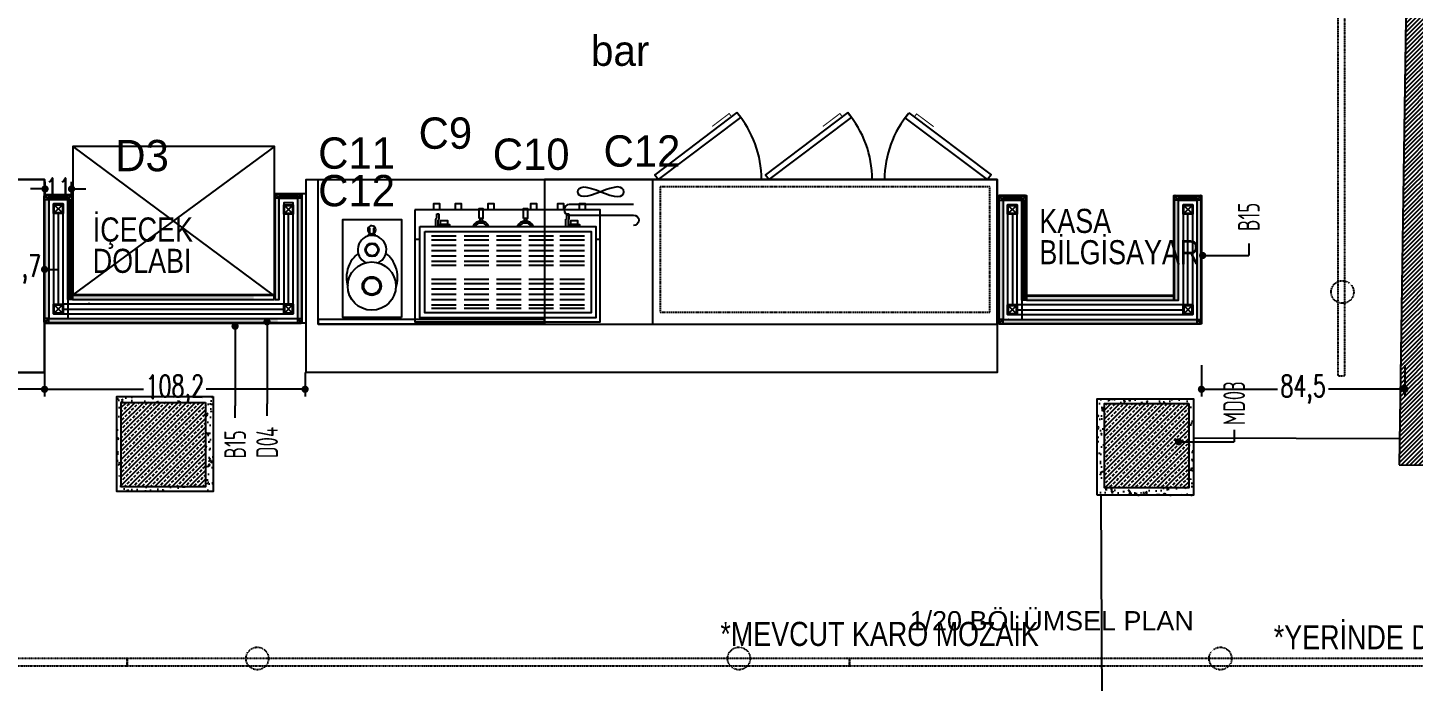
# Model space of a CAD drawing. Header units: millimetres. Extents: x 1322 to 4174, y 1889 to 3847.
# Drawn here: x 2129 to 2705, y 2788 to 3059 of the extents above; entities that cross this region are included whole.
import ezdxf
from ezdxf.enums import TextEntityAlignment as Align

# ---------------------------------------------------------------- set-up
doc = ezdxf.new("R2010")
doc.units = ezdxf.units.MM
doc.linetypes.add('DASHED', pattern=[0.75, 0.5, -0.25])
doc.linetypes.add('DOT2', pattern=[0.125, 0, -0.125])
for name, color, linetype in [('0D', 1, 'Continuous'), ('dim_int', 183, 'Continuous'), ('elev2', 9, 'Continuous'), ('elev3', 8, 'Continuous'), ('elev_floor', 197, 'Continuous'), ('hatch', 137, 'Continuous'), ('hatch_conc', 223, 'Continuous'), ('hatch_floor', 197, 'Continuous'), ('layout', 11, 'Continuous'), ('luminaire', 41, 'Continuous'), ('mat_insul', 8, 'Continuous'), ('mat_metal', 122, 'Continuous'), ('mat_mortar', 145, 'Continuous'), ('mat_timber', 44, 'Continuous'), ('MUTFAKEKİPMAN', 1, 'Continuous'), ('str_conc', 6, 'Continuous'), ('text_material', 12, 'Continuous')]:
    doc.layers.add(name, color=color, linetype=linetype)
doc.styles.add('antet', font='arial.ttf')
doc.styles.add('dim', font='simplex.shx', dxfattribs={"width": 0.7})
doc.styles.add('TAKSİM', font='GOTHIC.TTF', dxfattribs={"height": 20})
doc.styles.add('text2', font='arial.ttf', dxfattribs={"width": 0.8})
doc.styles.add('text3', font='geniso.shx', dxfattribs={"width": 0.7})
doc.linetypes.add('BATTING', pattern='A,0.00254,-2.54,[134,ltypeshp.shx,S=2.54,R=0,X=-2.54,Y=0],-5.08,[134,ltypeshp.shx,S=2.54,R=180,X=2.54,Y=0],-2.54', length=10.16254)
doc.dimstyles.new('1_100', dxfattribs={"dimtxt": 18, "dimasz": 6, "dimexe": 6, "dimexo": 0, "dimgap": 2, "dimtad": 0, "dimdec": 1, "dimrnd": 0.5, "dimzin": 11, "dimtxsty": 'dim', "dimblk": 'DOT', "dimcen": 3, "dimdle": 1.25, "dimclrt": 2, "dimadec": 0, "dimazin": 0, "dimtfac": 1.25, "dimtdec": 1, "dimtix": 1, "dimtofl": 0, "dimtmove": 1, "dimatfit": 3, "dimldrblk": 'DOT', "dimfxl": 20, "dimfxlon": 1, "dimtolj": 1, "dimtzin": 0, "dimarcsym": 0})
doc.dimstyles.new('1_50', dxfattribs={"dimtxt": 9, "dimasz": 3, "dimexe": 3, "dimexo": 0, "dimgap": 1, "dimtad": 0, "dimdec": 1, "dimzin": 11, "dimtxsty": 'dim', "dimblk": 'DOT', "dimcen": 1.5, "dimdle": 1.25, "dimclrt": 2, "dimadec": 0, "dimazin": 0, "dimtfac": 1.25, "dimtdec": 1, "dimtix": 1, "dimtofl": 0, "dimtmove": 1, "dimatfit": 3, "dimldrblk": 'DOT', "dimfxl": 10, "dimfxlon": 1, "dimtolj": 1, "dimtzin": 0, "dimarcsym": 0})
pattern_1 = [(45, (-1000534.459, -169022.946), (-1.796051224, 1.7960512246), []), (45, (-1000532.6628, -169022.946), (-1.796051224, 1.7960512246), [1.27, -0.635])]
pattern_2 = [(50, (-1000534.459, -169022.946), (7.28738676, -0.63756342), [0.762, -8.382]), (355, (-1000534.459, -169022.946), (-1.409736857, 7.64227381), [0.6096, -6.705623367]), (100.4514447, (-1000533.8516, -169022.999), (5.877649884, 7.004710076), [0.64760035, -7.123609784]), (46.1842, (-1000534.459, -169020.914), (10.843161636, -1.68169312), [1.143, -12.573]), (96.6355576, (-1000533.555, -169021.054), (9.49616536, 9.89704498), [0.97140093, -10.68542433]), (351.1841512, (-1000534.459, -169020.914), (9.49616536, 9.89704498), [0.91439868, -10.05838928]), (21, (-1000533.443, -169021.422), (6.06457565, -4.090607927), [0.762, -8.382]), (326, (-1000533.443, -169021.422), (2.472081134, 7.367518645), [0.6096, -6.7056]), (71.451445, (-1000532.9375, -169021.763), (8.53665677, 3.276910755), [0.64760035, -7.123597504]), (37.5, (-1000534.459, -169022.946), (0.12354413, 3.382201555), [0, -6.62432, 0, -6.8072, 0, -6.731]), (7.5, (-1000534.459, -169022.946), (2.6727865, 4.007222993), [0, -3.88112, 0, -6.47192, 0, -2.5654]), (327.5, (-1000536.7246, -169022.946), (5.423623807, -0.22914976), [0, -2.54, 0, -7.9248, 0, -10.5156]), (317.5, (-1000537.7406, -169022.946), (5.925167255, 1.017059641), [0, -3.302, 0, -5.26288, 0, -7.4676])]

# ---------------------------------------------------------------- blocks, each defined once
blk = doc.blocks.new('_Dot')
at = {"color": 0, "linetype": 'ByBlock', "lineweight": -2}
blk.add_line((-0.5, 0), (-1, 0), dxfattribs=at)
at = {"color": 0, "linetype": 'ByBlock', "const_width": 0.5}
blk.add_lwpolyline([(-0.25, 0, 1), (0.25, 0, 1)], format="xyb", close=True, dxfattribs=at)
blk = doc.blocks.new('*D91')
at = {"layer": 'Defpoints', "color": 0, "ltscale": 0.5, "transparency": 16777216}
for p in [(1812.67, 2916.16), (2136.06, 2916.16), (2136.06, 2909.13)]:
    blk.add_point(p, dxfattribs=at)
at = {"layer": 'dim_int', "color": 0, "lineweight": -2, "ltscale": 0.5, "transparency": 16777216}
for p, q in [((1812.67, 2916.16), (1812.67, 2906.13)), ((2136.06, 2916.16), (2136.06, 2906.13)), ((1815.67, 2909.13), (1962.27, 2909.13)), ((2133.06, 2909.13), (1986.47, 2909.13))]:
    blk.add_line(p, q, dxfattribs=at)
at = {"layer": 'dim_int', "color": 0, "lineweight": -2, "ltscale": 0.5, "transparency": 16777216, "xscale": 3, "yscale": 3, "zscale": 3, "rotation": 180}
blk.add_blockref('_Dot', (1812.67, 2909.13), dxfattribs=at)
at = {"layer": 'dim_int', "color": 0, "lineweight": -2, "ltscale": 0.5, "transparency": 16777216, "xscale": 3, "yscale": 3, "zscale": 3}
blk.add_blockref('_Dot', (2136.06, 2909.13), dxfattribs=at)
at = {"layer": 'dim_int', "color": 2, "ltscale": 0.5, "transparency": 16777216, "insert": (1974.37, 2909.13), "char_height": 9, "attachment_point": 5, "style": 'dim'}
blk.add_mtext('\\A1;3322', dxfattribs=at)
blk = doc.blocks.new('*D92')
at = {"layer": 'Defpoints', "color": 0, "ltscale": 0.5, "transparency": 16777216}
for p in [(2136.06, 2916.16), (2244.26, 2916.16), (2244.26, 2909.13)]:
    blk.add_point(p, dxfattribs=at)
at = {"layer": 'dim_int', "color": 0, "lineweight": -2, "ltscale": 0.5, "transparency": 16777216}
for p, q in [((2136.06, 2916.16), (2136.06, 2906.13)), ((2244.26, 2916.16), (2244.26, 2906.13)), ((2139.06, 2909.13), (2177.16, 2909.13)), ((2241.26, 2909.13), (2203.16, 2909.13))]:
    blk.add_line(p, q, dxfattribs=at)
at = {"layer": 'dim_int', "color": 0, "lineweight": -2, "ltscale": 0.5, "transparency": 16777216, "xscale": 3, "yscale": 3, "zscale": 3, "rotation": 180}
blk.add_blockref('_Dot', (2136.06, 2909.13), dxfattribs=at)
at = {"layer": 'dim_int', "color": 0, "lineweight": -2, "ltscale": 0.5, "transparency": 16777216, "xscale": 3, "yscale": 3, "zscale": 3}
blk.add_blockref('_Dot', (2244.26, 2909.13), dxfattribs=at)
at = {"layer": 'dim_int', "color": 2, "ltscale": 0.5, "transparency": 16777216, "insert": (2190.16, 2909.13), "char_height": 9, "attachment_point": 5, "style": 'dim'}
blk.add_mtext('\\A1;108,2', dxfattribs=at)
blk = doc.blocks.new('4x4KUTU PROFIL')
for points in [[(21390.71, 33731.15), (21394.71, 33731.15), (21394.71, 33727.15), (21390.71, 33727.15)], [(21391.01, 33730.85), (21394.41, 33730.85), (21394.41, 33727.45), (21391.01, 33727.45)]]:
    blk.add_lwpolyline(points, close=True)
blk = doc.blocks.new('*D108')
at = {"layer": 'Defpoints', "color": 0, "ltscale": 0.5, "transparency": 16777216}
for p in [(2114.37, 2976.16), (2136.06, 2966.16), (2136.06, 2958.88)]:
    blk.add_point(p, dxfattribs=at)
at = {"layer": 'dim_int', "color": 0, "lineweight": -2, "ltscale": 0.5, "transparency": 16777216}
for p, q in [((2114.37, 2968.88), (2114.37, 2955.88)), ((2136.06, 2966.16), (2136.06, 2955.88)), ((2111.37, 2958.88), (2108.37, 2958.88)), ((2139.06, 2958.88), (2142.06, 2958.88))]:
    blk.add_line(p, q, dxfattribs=at)
at = {"layer": 'dim_int', "color": 0, "lineweight": -2, "ltscale": 0.5, "transparency": 16777216, "xscale": 3, "yscale": 3, "zscale": 3}
blk.add_blockref('_Dot', (2114.37, 2958.88), dxfattribs=at)
at = {"layer": 'dim_int', "color": 0, "lineweight": -2, "ltscale": 0.5, "transparency": 16777216, "xscale": 3, "yscale": 3, "zscale": 3, "rotation": 180}
blk.add_blockref('_Dot', (2136.06, 2958.88), dxfattribs=at)
at = {"layer": 'dim_int', "color": 2, "ltscale": 0.5, "transparency": 16777216, "insert": (2125.21, 2958.88), "char_height": 9, "attachment_point": 5, "style": 'dim'}
blk.add_mtext('\\A1;21,7', dxfattribs=at)
blk = doc.blocks.new('profile')
at = {"color": 6, "ltscale": 0.5}
blk.add_lwpolyline([(1002762.82, 171966.81), (1002766.22, 171963.41), (1002762.82, 171963.41), (1002766.22, 171966.81)], dxfattribs=at)
blk = doc.blocks.new('qw')
at = {"color": 6}
for points in [[(1002762.52, 171963.11), (1002766.52, 171963.11), (1002766.52, 171967.11), (1002762.52, 171967.11)], [(1002762.82, 171963.41), (1002766.22, 171963.41), (1002766.22, 171966.81), (1002762.82, 171966.81)]]:
    blk.add_lwpolyline(points, close=True, dxfattribs=at)
blk.add_blockref('profile', (0, 0))
blk = doc.blocks.new('*D110')
at = {"layer": 'Defpoints', "color": 0, "ltscale": 0.5, "transparency": 16777216}
for p in [(2616.54, 2936.75), (2701.01, 2936.16), (2701.01, 2909.13)]:
    blk.add_point(p, dxfattribs=at)
at = {"layer": 'dim_int', "color": 0, "lineweight": -2, "ltscale": 0.5, "transparency": 16777216}
for p, q in [((2616.54, 2919.13), (2616.54, 2906.13)), ((2701.01, 2919.13), (2701.01, 2906.13)), ((2619.54, 2909.13), (2648.18, 2909.13)), ((2698.01, 2909.13), (2669.38, 2909.13))]:
    blk.add_line(p, q, dxfattribs=at)
at = {"layer": 'dim_int', "color": 0, "lineweight": -2, "ltscale": 0.5, "transparency": 16777216, "xscale": 3, "yscale": 3, "zscale": 3, "rotation": 180}
blk.add_blockref('_Dot', (2616.54, 2909.13), dxfattribs=at)
at = {"layer": 'dim_int', "color": 0, "lineweight": -2, "ltscale": 0.5, "transparency": 16777216, "xscale": 3, "yscale": 3, "zscale": 3}
blk.add_blockref('_Dot', (2701.01, 2909.13), dxfattribs=at)
at = {"layer": 'dim_int', "color": 2, "ltscale": 0.5, "transparency": 16777216, "insert": (2658.78, 2909.13), "char_height": 9, "attachment_point": 5, "style": 'dim'}
blk.add_mtext('\\A1;84,5', dxfattribs=at)
blk = doc.blocks.new('*D113')
at = {"layer": 'Defpoints', "color": 0, "ltscale": 0.5, "transparency": 16777216}
for p in [(2136.26, 2989.74), (2147.26, 2992.3), (2147.26, 2989.74)]:
    blk.add_point(p, dxfattribs=at)
at = {"layer": 'dim_int', "color": 0, "lineweight": -2, "ltscale": 0.5, "transparency": 16777216}
for p, q in [((2136.26, 2989.74), (2136.26, 2995.3)), ((2147.26, 2989.74), (2147.26, 2995.3)), ((2133.26, 2992.3), (2130.26, 2992.3)), ((2150.26, 2992.3), (2153.26, 2992.3))]:
    blk.add_line(p, q, dxfattribs=at)
at = {"layer": 'dim_int', "color": 0, "lineweight": -2, "ltscale": 0.5, "transparency": 16777216, "xscale": 3, "yscale": 3, "zscale": 3}
blk.add_blockref('_Dot', (2136.26, 2992.3), dxfattribs=at)
at = {"layer": 'dim_int', "color": 0, "lineweight": -2, "ltscale": 0.5, "transparency": 16777216, "xscale": 3, "yscale": 3, "zscale": 3, "rotation": 180}
blk.add_blockref('_Dot', (2147.26, 2992.3), dxfattribs=at)
at = {"layer": 'dim_int', "color": 2, "ltscale": 0.5, "transparency": 16777216, "insert": (2141.76, 2992.3), "char_height": 9, "attachment_point": 5, "style": 'dim'}
blk.add_mtext('\\A1;11', dxfattribs=at)
blk = doc.blocks.new('A$C4A4C32C4')
at = {"layer": '0D'}
for points in [[(11.83, 30.88), (11.83, 31.44), (9.08, 31.44), (9.08, 30.8)], [(9.74, 31.44), (9.74, 33.89), (9.46, 33.89), (9.46, 31.44)], [(11.43, 31.44), (11.43, 33.89), (11.15, 33.89), (11.15, 31.44)]]:
    blk.add_lwpolyline(points, dxfattribs=at)
for points in [[(4.86, 23.51, 0.054984), (3.11, 21.93, 0.093867), (0.82, 18.13, 0.088672), (0, 13.52, 0.067491), (0.48, 9.98, 0.093867)], [(20.44, 9.06, 0.085751), (21.21, 13.52, 0.088672), (20.38, 18.13, 0.093867), (18.1, 21.93, 0.054985), (16.35, 23.51, 0.109161)]]:
    blk.add_lwpolyline(points, format="xyb", dxfattribs=at)
for centre, radius in [((10.6, 25.06), 2.81), ((10.6, 25.06), 2.45), ((10.48, 10), 10), ((10.48, 10), 3.87), ((10.48, 10), 3.35)]:
    blk.add_circle(centre, radius, dxfattribs=at)
for centre, radius, start, end in [((10.46, 33.37), 1.65, 305.82102, 232.77588), ((10.6, 25.06), 5.95, 294.67903, 244.38385), ((10.46, 33.37), 1.65, 244.22049, 294.53379)]:
    blk.add_arc(centre, radius, start, end, dxfattribs=at)
blk = doc.blocks.new('A$C7E567B7C')
at = {"layer": '0D'}
for p, q in [((8.7, 39.48), (8.7, 42.62)), ((9.07, 44.79), (9.94, 44.79)), ((9.07, 43.01), (9.07, 44.79)), ((9.57, 42.25), (9.57, 39.48)), ((9.94, 44.79), (9.94, 42.64)), ((62.73, 39.48), (62.73, 42.62)), ((63.1, 44.79), (63.97, 44.79)), ((63.1, 43.01), (63.1, 44.79)), ((63.6, 42.25), (63.6, 39.48)), ((63.97, 44.79), (63.97, 42.64)), ((6.92, 35.65), (17.17, 35.65)), ((9.57, 39.48), (8.7, 39.48)), ((20.39, 35.65), (30.65, 35.65)), ((33.87, 35.65), (44.13, 35.65)), ((47.34, 35.65), (57.6, 35.65)), ((60.22, 35.65), (70.48, 35.65)), ((63.6, 39.48), (62.73, 39.48)), ((0, 34.37), (2.09, 34.37)), ((6.92, 34.04), (17.17, 34.04)), ((6.92, 31.82), (17.17, 31.82)), ((6.92, 29.59), (17.17, 29.59)), ((20.39, 34.04), (30.65, 34.04)), ((20.39, 31.82), (30.65, 31.82)), ((20.39, 29.59), (30.65, 29.59)), ((33.87, 34.04), (44.13, 34.04)), ((33.87, 31.82), (44.13, 31.82)), ((33.87, 29.59), (44.13, 29.59)), ((47.34, 34.04), (57.6, 34.04)), ((47.34, 31.82), (57.6, 31.82)), ((47.34, 29.59), (57.6, 29.59)), ((60.22, 34.04), (70.48, 34.04)), ((60.22, 31.82), (70.48, 31.82)), ((60.22, 29.59), (70.48, 29.59)), ((75.17, 34.37), (77, 34.37)), ((6.92, 27.37), (17.17, 27.37)), ((6.92, 25.15), (17.17, 25.15)), ((17.17, 23.42), (6.92, 23.42)), ((20.39, 27.37), (30.65, 27.37)), ((20.39, 25.15), (30.65, 25.15)), ((30.65, 23.42), (20.39, 23.42)), ((33.87, 27.37), (44.13, 27.37)), ((33.87, 25.15), (44.13, 25.15)), ((44.13, 23.42), (33.87, 23.42)), ((47.34, 27.37), (57.6, 27.37)), ((47.34, 25.15), (57.6, 25.15)), ((57.6, 23.42), (47.34, 23.42)), ((60.22, 27.37), (70.48, 27.37)), ((60.22, 25.15), (70.48, 25.15)), ((70.48, 23.42), (60.22, 23.42)), ((6.92, 17.74), (17.17, 17.74)), ((20.39, 17.74), (30.65, 17.74)), ((33.87, 17.74), (44.13, 17.74)), ((47.34, 17.74), (57.6, 17.74)), ((60.22, 17.74), (70.48, 17.74)), ((6.92, 15.89), (17.17, 15.89)), ((6.92, 13.66), (17.17, 13.66)), ((20.39, 15.89), (30.65, 15.89)), ((20.39, 13.66), (30.65, 13.66)), ((33.87, 15.89), (44.13, 15.89)), ((33.87, 13.66), (44.13, 13.66)), ((47.34, 15.89), (57.6, 15.89)), ((47.34, 13.66), (57.6, 13.66)), ((60.22, 15.89), (70.48, 15.89)), ((60.22, 13.66), (70.48, 13.66)), ((6.92, 11.44), (17.17, 11.44)), ((6.92, 9.22), (17.17, 9.22)), ((6.92, 6.99), (17.17, 6.99)), ((20.39, 11.44), (30.65, 11.44)), ((20.39, 9.22), (30.65, 9.22)), ((20.39, 6.99), (30.65, 6.99)), ((33.87, 11.44), (44.13, 11.44)), ((33.87, 9.22), (44.13, 9.22)), ((33.87, 6.99), (44.13, 6.99)), ((47.34, 11.44), (57.6, 11.44)), ((47.34, 9.22), (57.6, 9.22)), ((47.34, 6.99), (57.6, 6.99)), ((60.22, 11.44), (70.48, 11.44)), ((60.22, 9.22), (70.48, 9.22)), ((60.22, 6.99), (70.48, 6.99)), ((17.17, 5.51), (6.92, 5.51)), ((30.65, 5.51), (20.39, 5.51)), ((44.13, 5.51), (33.87, 5.51)), ((57.6, 5.51), (47.34, 5.51)), ((70.48, 5.51), (60.22, 5.51))]:
    blk.add_line(p, q, dxfattribs=at)
for points in [[(0, 46.5), (0, 0), (77, 0), (77, 46.5)], [(7.83, 46.5), (7.83, 49.15), (10.18, 49.15), (10.18, 46.5)], [(16.91, 46.5), (16.91, 49.15), (19.26, 49.15), (19.26, 46.5)], [(26.66, 42.85), (26.66, 47.05), (28.27, 47.05), (28.27, 42.85)], [(30.36, 46.5), (30.36, 49.15), (32.71, 49.15), (32.71, 46.5)], [(45.12, 42.85), (45.12, 47.05), (46.72, 47.05), (46.72, 42.85)], [(48.19, 46.5), (48.19, 49.15), (50.53, 49.15), (50.53, 46.5)], [(59.3, 46.5), (59.3, 49.15), (61.65, 49.15), (61.65, 46.5)], [(68.38, 46.5), (68.38, 49.15), (70.72, 49.15), (70.72, 46.5)], [(9.69, 39.48), (9.69, 40.34), (14.39, 40.34), (14.39, 39.48)], [(10.68, 40.34), (10.68, 42.07), (13.52, 42.07), (13.52, 40.34)], [(27.03, 41.62), (27.03, 42.85), (27.9, 42.85), (27.9, 41.62)], [(45.49, 41.62), (45.49, 42.85), (46.35, 42.85), (46.35, 41.62)], [(63.72, 39.48), (63.72, 40.34), (68.42, 40.34), (68.42, 39.48)], [(64.71, 40.34), (64.71, 42.07), (67.55, 42.07), (67.55, 40.34)], [(2.09, 39.5), (75.17, 39.5), (75.17, 1.69), (2.09, 1.69)], [(4.09, 37.5), (73.17, 37.5), (73.17, 3.69), (4.09, 3.69)]]:
    blk.add_lwpolyline(points, close=True, dxfattribs=at)
for centre, radius, start, end in [((8.9, 42.62), 0.2, 94.19447, 180), ((8.87, 43.01), 0.2, 274.19447, 0), ((9.77, 42.25), 0.2, 94.19416, 180), ((9.74, 42.64), 0.2, 274.19416, 0), ((27.4, 38.03), 3.7, 25.14444, 154.85556), ((27.4, 38.03), 2.96, 32.08166, 147.91834), ((45.86, 38.03), 3.7, 25.14444, 154.85556), ((45.86, 38.03), 2.96, 32.08166, 147.91834), ((62.93, 42.62), 0.2, 94.19447, 180), ((62.9, 43.01), 0.2, 274.19447, 0), ((63.8, 42.25), 0.2, 94.19416, 180), ((63.77, 42.64), 0.2, 274.19416, 0)]:
    blk.add_arc(centre, radius, start, end, dxfattribs=at)
blk = doc.blocks.new('A$C45864475')
at = {"layer": 'MUTFAKEKİPMAN'}
for points in [[(79.96, 87.82), (45.85, 62.05), (47.4, 60), (81.51, 85.77)], [(125.94, 87.82), (91.83, 62.05), (93.38, 60), (127.49, 85.77)], [(151.31, 87.67), (185.54, 62.05), (184, 60), (149.77, 85.61)], [(0, 60), (0, 0), (188, 0), (188, 60)], [(16.44, 56.97), (17.9, 56.8), (19.6, 56.35), (21.46, 55.71), (23.41, 54.97), (25.36, 54.24), (27.22, 53.6), (28.93, 53.14), (30.38, 52.97), (31.53, 53.14), (32.34, 53.6), (32.83, 54.24), (33, 54.97), (32.83, 55.71), (32.34, 56.35), (31.53, 56.8), (30.38, 56.97), (28.93, 56.8), (27.22, 56.35), (25.36, 55.71), (23.41, 54.97), (21.46, 54.24), (19.6, 53.6), (17.9, 53.14), (16.44, 52.97), (15.3, 53.14), (14.48, 53.6), (13.99, 54.24), (13.83, 54.97), (13.99, 55.71), (14.48, 56.35), (15.3, 56.8)]]:
    blk.add_lwpolyline(points, close=True, dxfattribs=at)
at = {"layer": 'MUTFAKEKİPMAN', "const_width": 0.428}
for points in [[(77.72, 86.12), (76.72, 87.44), (71.09, 83.18), (69.64, 82.09)], [(123.7, 86.12), (122.7, 87.44), (117.07, 83.18), (115.62, 82.09)], [(153.56, 85.98), (154.55, 87.3), (160.21, 83.07), (161.65, 81.99)]]:
    blk.add_lwpolyline(points, dxfattribs=at)
at = {"layer": 'MUTFAKEKİPMAN'}
blk.add_lwpolyline([(45, 0), (45, 60)], dxfattribs=at)
at = {"layer": 'MUTFAKEKİPMAN', "linetype": 'DASHED'}
blk.add_lwpolyline([(48, 5), (185, 5), (185, 57), (48, 57)], close=True, dxfattribs=at)
at = {"layer": 'MUTFAKEKİPMAN'}
for points in [[(37, 49.66), (10.33, 49.66, 1), (10.33, 45.32)], [(10.33, 45.32), (37, 45.32, -1), (37, 40.97)]]:
    blk.add_lwpolyline(points, format="xyb", dxfattribs=at)
for centre, start, end in [((47.4, 60), 0, 40.50921), ((93.38, 60), 0, 40.50921), ((184, 60), 139.75503, 180)]:
    blk.add_arc(centre, 42.75, start, end, dxfattribs=at)
blk = doc.blocks.new('*U32')
at = {"color": 9}
blk.add_line((44, -12.5), (54, -12.5), dxfattribs=at)
at = {"style": 'text3', "width": 0.7}
blk.add_attdef('D01', text='', height=18, dxfattribs=at).set_placement((22, -12.5), align=Align.MIDDLE)
at = {"color": 9}
blk.add_leader([(54, 25.8), (54, -7.5), (54, -12.5)], dimstyle='1_100', override={"dimgap": 2, "dimtad": 0, "dimldrblk": 'Dot'}, dxfattribs=at)
blk = doc.blocks.new('*U25')
at = {"color": 9}
blk.add_line((0, -12.5), (-10, -12.5), dxfattribs=at)
at = {"style": 'text3', "width": 0.7}
blk.add_attdef('D01', text='', height=18, dxfattribs=at).set_placement((22, -12.5), align=Align.MIDDLE)
at = {"color": 9}
blk.add_leader([(-10, -58.6), (-10, -17.5), (-10, -12.5)], dimstyle='1_100', override={"dimgap": 2, "dimtad": 0, "dimldrblk": 'Dot'}, dxfattribs=at)
blk = doc.blocks.new('*U44')
at = {"color": 9}
blk.add_line((44, -12.5), (54, -12.5), dxfattribs=at)
at = {"style": 'text3', "width": 0.7}
blk.add_attdef('D01', text='', height=18, dxfattribs=at).set_placement((22, -12.5), align=Align.MIDDLE)
at = {"color": 9}
blk.add_leader([(120.1, -12.5), (59, -12.5), (54, -12.5)], dimstyle='1_100', override={"dimgap": 2, "dimtad": 0, "dimldrblk": 'Dot'}, dxfattribs=at)
blk = doc.blocks.new('*U30')
at = {"color": 9}
blk.add_line((0, -12.5), (-10, -12.5), dxfattribs=at)
at = {"style": 'text3', "width": 0.7}
blk.add_attdef('D01', text='', height=18, dxfattribs=at).set_placement((22, -12.5), align=Align.MIDDLE)
at = {"color": 9}
blk.add_leader([(-78.2, -12.5), (-15, -12.5), (-10, -12.5)], dimstyle='1_100', override={"dimgap": 2, "dimtad": 0, "dimldrblk": 'Dot'}, dxfattribs=at)

msp = doc.modelspace()

# ---------------------------------------------------------------- hatches: boundary and pattern name
at = {"layer": 'hatch'}
h = msp.add_hatch(dxfattribs=at)
h.set_pattern_fill('ANSI31', color=256, scale=0.4, style=0)
h.set_pattern_definition([(44.99999999, (1002672.5188, 172017.1107), (-0.8980256119, 0.8980256123), [])])
h.paths.add_polyline_path([(2711.89, 3167.17), (2713.22, 3348.76), (2854.34, 3347.96), (2912.9, 3347.59), (3041.33, 3346.76), (3116, 3347.18), (3116, 3370.24), (3111, 3370.24), (3111, 3370.24), (3051, 3370.24), (2908, 3370.24), (2811, 3370.24), (2811, 3361.24), (2706, 3361.24), (2698.68, 2877.71), (2856.9, 2877.04), (3104.24, 2874.7), (3104.24, 2900.14), (2713.21, 2902.69), (2713.22, 2904.7)])
at = {"layer": 'hatch', "ltscale": 0.5}
h = msp.add_hatch(dxfattribs=at)
h.set_pattern_fill('AR-CONC', color=256, scale=0.04, style=0)
h.set_pattern_definition(pattern_2)
h.paths.add_polyline_path([(2202.86, 2903.7), (2202.86, 2868.7), (2167.86, 2868.7), (2167.86, 2903.7)], flags=16)
h.paths.add_polyline_path([(2206.06, 2906.17), (2206.06, 2866.7), (2166.06, 2866.7), (2166.06, 2906.17)])
h = msp.add_hatch(dxfattribs=at)
h.set_pattern_fill('AR-CONC', color=256, scale=0.04, style=0)
h.set_pattern_definition(pattern_2)
h.paths.add_polyline_path([(2573.28, 2865.16), (2573.28, 2905.21), (2613.28, 2905.21), (2613.28, 2865.16)])
h.paths.add_polyline_path([(2611.28, 2903.21), (2611.28, 2868.21), (2576.28, 2868.21), (2576.28, 2903.21)], flags=16)
at = {"layer": 'hatch_conc'}
h = msp.add_hatch(dxfattribs=at)
h.set_pattern_fill('ANSI33', color=256, scale=0.4, style=0)
h.set_pattern_definition(pattern_1)
h.paths.add_polyline_path([(2202.86, 2903.7), (2202.86, 2868.7), (2167.86, 2868.7), (2167.86, 2903.7)], flags=17)
h = msp.add_hatch(dxfattribs=at)
h.set_pattern_fill('ANSI33', color=256, scale=0.4, style=0)
h.set_pattern_definition(pattern_1)
h.paths.add_polyline_path([(2611.28, 2903.21), (2611.28, 2868.21), (2576.28, 2868.21), (2576.28, 2903.21)], flags=17)
at = {"layer": 'hatch_floor', "ltscale": 0.5}
h = msp.add_hatch(dxfattribs=at)
h.set_pattern_fill('GOST_WOOD', color=42, scale=0.1, angle=90)
h.set_pattern_definition([(180, (1750.7599, 2994.46475), (7e-17, 0.6), [1, -0.2]), (180, (1750.9599, 2994.66475), (7e-17, 0.6), [0.6, -0.15, 0.3, -0.15]), (180, (1751.2599, 2994.86475), (7e-17, 0.6), [1, -0.2])])
edge = h.paths.add_edge_path()
edge.add_line((2233.47, 2987.96), (2233.47, 2946.66))
edge.add_line((2233.47, 2946.66), (2231.67, 2946.66))
edge.add_line((2231.67, 2946.66), (2231.67, 2994.48))
edge.add_line((2231.67, 2988.46), (2233.47, 2988.46))
h = msp.add_hatch(dxfattribs=at)
h.set_pattern_fill('GOST_WOOD', color=42, scale=0.1, angle=90)
h.set_pattern_definition([(180, (2973.7207, 327.9669), (7e-17, 0.6), [1, -0.2]), (180, (2973.9207, 328.1669), (7e-17, 0.6), [0.6, -0.15, 0.3, -0.15]), (180, (2974.2207, 328.3669), (7e-17, 0.6), [1, -0.2])])
edge = h.paths.add_edge_path()
edge.add_line((2242.87, 2988.46), (2242.87, 2938.61))
edge.add_line((2242.87, 2938.61), (2241.07, 2938.61))
edge.add_line((2241.07, 2938.61), (2241.07, 2994.48))
edge.add_line((2241.07, 2988.46), (2242.87, 2988.46))
h = msp.add_hatch(dxfattribs=at)
h.set_pattern_fill('GOST_WOOD', color=42, scale=0.1, angle=90)
h.set_pattern_definition([(180, (2124.3262, 2994.16475), (7e-17, 0.6), [1, -0.2]), (180, (2124.5262, 2994.36475), (7e-17, 0.6), [0.6, -0.15, 0.3, -0.15]), (180, (2124.8262, 2994.56475), (7e-17, 0.6), [1, -0.2])])
edge = h.paths.add_edge_path()
edge.add_line((2607.04, 2987.66), (2607.04, 2946.36))
edge.add_line((2607.04, 2946.36), (2605.24, 2946.36))
edge.add_line((2605.24, 2946.36), (2605.24, 2994.18))
edge.add_line((2605.24, 2987.66), (2607.04, 2987.66))
h = msp.add_hatch(dxfattribs=at)
h.set_pattern_fill('GOST_WOOD', color=42, scale=0.1, angle=90)
h.set_pattern_definition([(180, (3347.28696, 327.6669), (7e-17, 0.6), [1, -0.2]), (180, (3347.48696, 327.8669), (7e-17, 0.6), [0.6, -0.15, 0.3, -0.15]), (180, (3347.78696, 328.0669), (7e-17, 0.6), [1, -0.2])])
edge = h.paths.add_edge_path()
edge.add_line((2616.44, 2987.66), (2616.44, 2938.31))
edge.add_line((2616.44, 2938.31), (2614.64, 2938.31))
edge.add_line((2614.64, 2938.31), (2614.64, 2994.18))
edge.add_line((2614.64, 2987.66), (2616.44, 2987.66))
h = msp.add_hatch(dxfattribs=at)
h.set_pattern_fill('GOST_WOOD', color=42, scale=0.1, angle=90)
h.set_pattern_definition([(180, (2040.0599, 2996.2231), (7e-17, 0.6), [1, -0.2]), (180, (2040.2599, 2996.4231), (7e-17, 0.6), [0.6, -0.15, 0.3, -0.15]), (180, (2040.5599, 2996.6231), (7e-17, 0.6), [1, -0.2])])
h.paths.add_polyline_path([(2136.06, 2987.96), (2136.06, 2938.49), (2137.86, 2938.49), (2137.86, 2987.96)])
h = msp.add_hatch(dxfattribs=at)
h.set_pattern_fill('GOST_WOOD', color=42, scale=0.1, angle=90)
h.set_pattern_definition([(180, (2051.5095, 3021.3618), (7e-17, 0.6), [1, -0.2]), (180, (2051.7095, 3021.5618), (7e-17, 0.6), [0.6, -0.15, 0.3, -0.15]), (180, (2052.0095, 3021.7618), (7e-17, 0.6), [1, -0.2])])
h.paths.add_polyline_path([(2145.66, 2989.76), (2137.96, 2989.76), (2137.96, 2987.96), (2145.66, 2987.96)])
h = msp.add_hatch(dxfattribs=at)
h.set_pattern_fill('GOST_WOOD', color=42, scale=0.1, angle=90)
h.set_pattern_definition([(180, (1664.7453, 2993.9876), (7e-17, 0.6), [1, -0.2]), (180, (1664.9453, 2994.1876), (7e-17, 0.6), [0.6, -0.15, 0.3, -0.15]), (180, (1665.2453, 2994.3876), (7e-17, 0.6), [1, -0.2])])
h.paths.add_polyline_path([(2147.46, 2987.96), (2147.46, 2946.71), (2145.66, 2946.71), (2145.66, 2987.96)])
h = msp.add_hatch(dxfattribs=at)
h.set_pattern_fill('GOST_WOOD', color=42, scale=0.1, angle=90)
h.set_pattern_definition([(180, (2147.12413, 3021.8618), (7e-17, 0.6), [1, -0.2]), (180, (2147.32413, 3022.0618), (7e-17, 0.6), [0.6, -0.15, 0.3, -0.15]), (180, (2147.62413, 3022.2618), (7e-17, 0.6), [1, -0.2])])
h.paths.add_polyline_path([(2241.02, 2990.26), (2233.57, 2990.26), (2233.57, 2988.46), (2241.02, 2988.46)])
h = msp.add_hatch(dxfattribs=at)
h.set_pattern_fill('GOST_WOOD', color=42, scale=0.1, angle=90)
h.set_pattern_definition([(180, (2436.3262, 2995.9231), (7e-17, 0.6), [1, -0.2]), (180, (2436.5262, 2996.1231), (7e-17, 0.6), [0.6, -0.15, 0.3, -0.15]), (180, (2436.8262, 2996.3231), (7e-17, 0.6), [1, -0.2])])
h.paths.add_polyline_path([(2532.33, 2987.66), (2532.33, 2938.19), (2534.13, 2938.19), (2534.13, 2987.66)])
h = msp.add_hatch(dxfattribs=at)
h.set_pattern_fill('GOST_WOOD', color=42, scale=0.1, angle=90)
h.set_pattern_definition([(180, (2447.7758, 3021.0618), (7e-17, 0.6), [1, -0.2]), (180, (2447.9758, 3021.2618), (7e-17, 0.6), [0.6, -0.15, 0.3, -0.15]), (180, (2448.2758, 3021.4618), (7e-17, 0.6), [1, -0.2])])
h.paths.add_polyline_path([(2541.93, 2989.46), (2534.23, 2989.46), (2534.23, 2987.66), (2541.93, 2987.66)])
h = msp.add_hatch(dxfattribs=at)
h.set_pattern_fill('GOST_WOOD', color=42, scale=0.1, angle=90)
h.set_pattern_definition([(180, (2061.01156, 2993.6876), (7e-17, 0.6), [1, -0.2]), (180, (2061.21156, 2993.8876), (7e-17, 0.6), [0.6, -0.15, 0.3, -0.15]), (180, (2061.51156, 2994.0876), (7e-17, 0.6), [1, -0.2])])
h.paths.add_polyline_path([(2543.73, 2987.66), (2543.73, 2946.41), (2541.93, 2946.41), (2541.93, 2987.66)])
h = msp.add_hatch(dxfattribs=at)
h.set_pattern_fill('GOST_WOOD', color=42, scale=0.1, angle=90)
h.set_pattern_definition([(180, (2520.6904, 3021.0618), (7e-17, 0.6), [1, -0.2]), (180, (2520.8904, 3021.2618), (7e-17, 0.6), [0.6, -0.15, 0.3, -0.15]), (180, (2521.1904, 3021.4618), (7e-17, 0.6), [1, -0.2])])
h.paths.add_polyline_path([(2614.58, 2989.46), (2607.14, 2989.46), (2607.14, 2987.66), (2614.58, 2987.66)])
h = msp.add_hatch(dxfattribs=at)
h.set_pattern_fill('GOST_WOOD', color=42, scale=0.1, angle=90)
h.set_pattern_definition([(180, (2074.3095, 3012.28474), (7e-17, 0.6), [1, -0.2]), (180, (2074.5095, 3012.48474), (7e-17, 0.6), [0.6, -0.15, 0.3, -0.15]), (180, (2074.8095, 3012.68474), (7e-17, 0.6), [1, -0.2])])
edge = h.paths.add_edge_path()
edge.add_line((2147.71, 2948.26), (2147.71, 2946.46))
edge.add_line((2147.71, 2946.46), (2222.84, 2946.46))
edge.add_line((2222.84, 2946.46), (2222.84, 2948.26))
edge.add_line((2222.84, 2948.26), (2162.51, 2948.26))
h = msp.add_hatch(dxfattribs=at)
h.set_pattern_fill('GOST_WOOD', color=42, scale=0.1, angle=90)
h.set_pattern_definition([(180, (2456.0758, 3011.98474), (7e-17, 0.6), [1, -0.2]), (180, (2456.2758, 3012.18474), (7e-17, 0.6), [0.6, -0.15, 0.3, -0.15]), (180, (2456.5758, 3012.38474), (7e-17, 0.6), [1, -0.2])])
edge = h.paths.add_edge_path()
edge.add_line((2543.98, 2947.96), (2543.98, 2946.16))
edge.add_line((2543.98, 2946.16), (2604.61, 2946.16))
edge.add_line((2604.61, 2946.16), (2604.61, 2947.96))
edge.add_line((2604.61, 2947.96), (2544.28, 2947.96))
h = msp.add_hatch(dxfattribs=at)
h.set_pattern_fill('GOST_WOOD', color=42, scale=0.1, angle=90)
h.set_pattern_definition([(180, (2152.2599, 2994.46475), (7e-17, 0.6), [1, -0.2]), (180, (2152.4599, 2994.66475), (7e-17, 0.6), [0.6, -0.15, 0.3, -0.15]), (180, (2152.7599, 2994.86475), (7e-17, 0.6), [1, -0.2])])
h.paths.add_polyline_path([(2137.86, 2936.66), (2232.92, 2936.66), (2232.92, 2938.46), (2137.86, 2938.46)])
h = msp.add_hatch(dxfattribs=at)
h.set_pattern_fill('GOST_WOOD', color=42, scale=0.1, angle=90)
h.set_pattern_definition([(180, (2534.0262, 2994.16475), (7e-17, 0.6), [1, -0.2]), (180, (2534.2262, 2994.36475), (7e-17, 0.6), [0.6, -0.15, 0.3, -0.15]), (180, (2534.5262, 2994.56475), (7e-17, 0.6), [1, -0.2])])
h.paths.add_polyline_path([(2534.13, 2936.36), (2614.69, 2936.36), (2614.69, 2938.16), (2534.13, 2938.16)])

# ---------------------------------------------------------------- linework, layer by layer
for p, q in [((2706, 3361.24), (2698.68, 2877.71)), ((2231.57, 3009.88), (2147.76, 2948.36)), ((2147.76, 3009.88), (2231.04, 2948.26)), ((2698.68, 2877.71), (2856.9, 2877.04))]:
    msp.add_line(p, q)
at = {"color": 3, "ltscale": 0.5}
for p, q in [((2135.96, 2937.05), (2135.96, 2989.38)), ((2136.06, 2989.38), (2136.06, 2937.05)), ((2137.33, 2988.35), (2136.23, 2989.45)), ((2136.3, 2989.52), (2137.4, 2988.42)), ((2147.08, 2989.86), (2136.44, 2989.86)), ((2136.44, 2989.76), (2147.08, 2989.76)), ((2147.22, 2989.52), (2146.11, 2988.42)), ((2231.92, 2990.02), (2233.02, 2988.92)), ((2232.06, 2990.36), (2242.49, 2990.36)), ((2232.06, 2990.26), (2242.49, 2990.26)), ((2242.63, 2990.02), (2241.53, 2988.92)), ((2241.6, 2988.85), (2242.7, 2989.95)), ((2242.87, 2937.05), (2242.87, 2989.88)), ((2242.97, 2989.88), (2242.97, 2937.05)), ((2532.23, 2936.75), (2532.23, 2989.08)), ((2532.33, 2989.08), (2532.33, 2936.75)), ((2533.6, 2988.05), (2532.5, 2989.15)), ((2532.57, 2989.22), (2533.67, 2988.12)), ((2543.34, 2989.56), (2532.71, 2989.56)), ((2532.71, 2989.46), (2543.34, 2989.46)), ((2541.93, 2989.46), (2541.93, 2989.56)), ((2543.48, 2989.22), (2542.38, 2988.12)), ((2605.48, 2989.22), (2606.59, 2988.12)), ((2605.62, 2989.56), (2616.06, 2989.56)), ((2605.62, 2989.46), (2616.06, 2989.46)), ((2616.2, 2989.22), (2615.1, 2988.12)), ((2615.17, 2988.05), (2616.27, 2989.15)), ((2616.44, 2936.75), (2616.44, 2989.08)), ((2616.54, 2989.08), (2616.54, 2936.75)), ((2147.56, 2947.17), (2147.66, 2947.17)), ((2147.66, 2948.16), (2147.66, 2947.17)), ((2231.37, 2948.36), (2147.76, 2948.36)), ((2147.76, 2948.26), (2231.34, 2948.26)), ((2231.44, 2947.22), (2231.44, 2948.16)), ((2231.44, 2947.22), (2231.57, 2947.22)), ((2543.83, 2946.87), (2543.93, 2946.87)), ((2543.93, 2946.87), (2543.93, 2947.86)), ((2604.94, 2948.06), (2544.03, 2948.06)), ((2544.03, 2947.96), (2604.91, 2947.96)), ((2605.01, 2946.87), (2605.01, 2947.86)), ((2605.01, 2946.87), (2605.14, 2946.87)), ((2154.59, 2944.86), (2154.49, 2944.86)), ((2137.33, 2938.08), (2136.23, 2936.98)), ((2136.3, 2936.91), (2137.4, 2938.01)), ((2242.49, 2936.66), (2136.44, 2936.66)), ((2136.44, 2936.56), (2242.49, 2936.56)), ((2242.63, 2936.91), (2241.53, 2938.01)), ((2241.6, 2938.08), (2242.7, 2936.98)), ((2533.6, 2937.78), (2532.5, 2936.68)), ((2532.57, 2936.61), (2533.67, 2937.71)), ((2616.06, 2936.36), (2532.71, 2936.36)), ((2532.71, 2936.26), (2616.06, 2936.26)), ((2536.36, 2938.16), (2536.26, 2938.16)), ((2616.2, 2936.61), (2615.1, 2937.71)), ((2615.17, 2937.78), (2616.27, 2936.68))]:
    msp.add_line(p, q, dxfattribs=at)
at = {"color": 3}
for p, q in [((2137.4, 2988.42), (2136.3, 2989.52)), ((2136.37, 2989.59), (2137.48, 2988.49)), ((2137.48, 2988.49), (2137.33, 2988.35)), ((2147.15, 2989.59), (2146.04, 2988.49)), ((2146.04, 2988.49), (2146.19, 2988.35)), ((2231.99, 2990.09), (2233.09, 2988.99)), ((2233.09, 2988.99), (2232.95, 2988.85)), ((2242.56, 2990.09), (2241.46, 2988.99)), ((2241.46, 2988.99), (2241.6, 2988.85)), ((2241.53, 2988.92), (2242.63, 2990.02)), ((2533.67, 2988.12), (2532.57, 2989.22)), ((2532.64, 2989.29), (2533.74, 2988.19)), ((2533.74, 2988.19), (2533.6, 2988.05)), ((2543.41, 2989.29), (2542.31, 2988.19)), ((2542.31, 2988.19), (2542.45, 2988.05)), ((2605.55, 2989.29), (2606.66, 2988.19)), ((2606.66, 2988.19), (2606.51, 2988.05)), ((2616.13, 2989.29), (2615.02, 2988.19)), ((2615.02, 2988.19), (2615.17, 2988.05)), ((2615.1, 2988.12), (2616.2, 2989.22)), ((2137.4, 2938.01), (2136.3, 2936.91)), ((2136.37, 2936.84), (2137.48, 2937.94)), ((2137.33, 2938.08), (2137.48, 2937.94)), ((2241.6, 2938.08), (2241.46, 2937.94)), ((2242.56, 2936.84), (2241.46, 2937.94)), ((2241.53, 2938.01), (2242.63, 2936.91)), ((2533.67, 2937.71), (2532.57, 2936.61)), ((2532.64, 2936.54), (2533.74, 2937.64)), ((2533.6, 2937.78), (2533.74, 2937.64)), ((2615.17, 2937.78), (2615.02, 2937.64)), ((2616.13, 2936.54), (2615.02, 2937.64)), ((2615.1, 2937.71), (2616.2, 2936.61))]:
    msp.add_line(p, q, dxfattribs=at)
at = {"color": 6, "ltscale": 0.5}
for p, q in [((2147.66, 2948.03), (2147.66, 2946.46)), ((2147.66, 2946.46), (2231.44, 2946.46)), ((2231.04, 2948.26), (2162.41, 2948.26)), ((2231.44, 2946.46), (2231.44, 2948.11)), ((2543.93, 2947.73), (2543.93, 2946.16)), ((2604.61, 2947.96), (2544.18, 2947.96)), ((2605.01, 2946.16), (2605.01, 2947.81)), ((2543.93, 2946.16), (2605.01, 2946.16))]:
    msp.add_line(p, q, dxfattribs=at)
msp.add_lwpolyline([(2147.76, 2948.36), (2231.57, 2948.36), (2231.57, 3009.88), (2147.76, 3009.88)], close=True)
at = {"ltscale": 0.5}
msp.add_lwpolyline([(1812.31, 2996.16), (2136.06, 2996.16), (2136.08, 2990.04), (2147.56, 2989.91), (2147.56, 2948.36), (2231.57, 2948.36), (2231.57, 2990.36), (2242.97, 2990.36), (2244.66, 2990.36), (2244.66, 2996.16), (2531.68, 2996.16), (2531.68, 2989.56), (2543.83, 2989.56), (2543.83, 2948.06), (2605.14, 2948.06), (2605.14, 2989.58), (2616.54, 2989.58), (2616.54, 2936.26), (2531.68, 2936.26), (2531.68, 2916.16), (2244.66, 2916.16), (2244.66, 2936.56), (2136.06, 2936.56), (2136.06, 2916.16), (1812.67, 2916.16)], dxfattribs=at)
at = {"color": 6, "ltscale": 0.5}
for points in [[(2137.86, 2987.96), (2145.66, 2987.96), (2145.66, 2989.76), (2137.86, 2989.76)], [(2147.46, 2946.46), (2145.66, 2946.46), (2145.66, 2987.96), (2147.46, 2987.96)], [(2233.47, 2988.46), (2241.07, 2988.46), (2241.07, 2990.26), (2233.47, 2990.26)], [(2534.13, 2987.66), (2541.93, 2987.66), (2541.93, 2989.46), (2534.13, 2989.46)], [(2543.73, 2946.16), (2541.93, 2946.16), (2541.93, 2987.66), (2543.73, 2987.66)], [(2607.04, 2987.66), (2614.64, 2987.66), (2614.64, 2989.46), (2607.04, 2989.46)]]:
    msp.add_lwpolyline(points, close=True, dxfattribs=at)
at = {"color": 3, "ltscale": 0.5}
for points in [[(2146.11, 2988.42), (2147.22, 2989.52, -0.668179), (2147.56, 2989.38), (2147.56, 2947.17), (2147.46, 2947.17), (2147.46, 2989.38, 0.668228), (2147.29, 2989.45), (2146.19, 2988.35)], [(2232.95, 2988.85), (2231.85, 2989.95, 0.668228), (2231.67, 2989.88), (2231.67, 2947.22), (2231.57, 2947.22), (2231.57, 2989.88, -0.668179), (2231.92, 2990.02), (2233.02, 2988.92)], [(2542.38, 2988.12), (2543.48, 2989.22, -0.668179), (2543.83, 2989.08), (2543.83, 2946.87), (2543.73, 2946.87), (2543.73, 2989.08, 0.668228), (2543.56, 2989.15), (2542.45, 2988.05)], [(2606.51, 2988.05), (2605.41, 2989.15, 0.668228), (2605.24, 2989.08), (2605.24, 2946.87), (2605.14, 2946.87), (2605.14, 2989.08, -0.668179), (2605.48, 2989.22), (2606.59, 2988.12)]]:
    msp.add_lwpolyline(points, format="xyb", dxfattribs=at)
for centre, radius, start, end in [((2136.16, 2989.38), 0.2, 45, 180), ((2136.16, 2989.38), 0.1, 44.99224, 180), ((2136.44, 2989.66), 0.1, 90, 225.01311), ((2147.08, 2989.66), 0.2, 315, 90), ((2147.08, 2989.66), 0.1, 314.98689, 90), ((2232.06, 2990.16), 0.2, 90, 225), ((2242.49, 2990.16), 0.2, 315, 90), ((2242.77, 2989.88), 0.2, 0, 135), ((2242.77, 2989.88), 0.1, 360, 135.00776), ((2532.43, 2989.08), 0.2, 45, 180), ((2532.43, 2989.08), 0.1, 44.99224, 180), ((2532.71, 2989.36), 0.1, 90, 225.01311), ((2543.34, 2989.36), 0.2, 315, 90), ((2543.34, 2989.36), 0.1, 314.98689, 90), ((2605.62, 2989.36), 0.2, 90, 225), ((2616.06, 2989.36), 0.2, 315, 90), ((2616.34, 2989.08), 0.2, 0, 135), ((2616.34, 2989.08), 0.1, 360, 135.00776), ((2147.76, 2948.16), 0.2, 90, 180), ((2147.76, 2948.16), 0.1, 90, 180), ((2231.34, 2948.16), 0.1, 0, 90), ((2231.37, 2948.16), 0.2, 0, 90), ((2544.03, 2947.86), 0.2, 90, 180), ((2544.03, 2947.86), 0.1, 90, 180), ((2604.91, 2947.86), 0.1, 0, 90), ((2604.94, 2947.86), 0.2, 0, 90), ((2136.16, 2937.05), 0.1, 180, 315.00776), ((2136.44, 2936.76), 0.2, 135, 270), ((2136.44, 2936.76), 0.1, 134.98689, 270), ((2242.49, 2936.76), 0.1, 270, 45.01311), ((2242.77, 2937.05), 0.1, 224.99224, 360), ((2532.43, 2936.75), 0.1, 180, 315.00776), ((2532.71, 2936.46), 0.2, 135, 270), ((2532.71, 2936.46), 0.1, 134.98689, 270), ((2616.06, 2936.46), 0.1, 270, 45.01311), ((2616.34, 2936.75), 0.1, 224.99224, 360)]:
    msp.add_arc(centre, radius, start, end, dxfattribs=at)
at = {"color": 3}
for centre, radius, start, end in [((2136.44, 2989.66), 0.2, 90, 225), ((2232.06, 2990.16), 0.1, 90, 225.01311), ((2242.49, 2990.16), 0.1, 314.98689, 90), ((2532.71, 2989.36), 0.2, 90, 225), ((2605.62, 2989.36), 0.1, 90, 225.01311), ((2616.06, 2989.36), 0.1, 314.98689, 90), ((2136.16, 2937.05), 0.2, 180, 315), ((2242.49, 2936.76), 0.2, 270, 45), ((2242.77, 2937.05), 0.2, 225, 0), ((2532.43, 2936.75), 0.2, 180, 315), ((2616.06, 2936.46), 0.2, 270, 45), ((2616.34, 2936.75), 0.2, 225, 0)]:
    msp.add_arc(centre, radius, start, end, dxfattribs=at)
at = {"layer": 'elev2'}
for points in [[(1812.71, 2916.16), (2136.06, 2916.16), (2136.06, 2996.16), (1812.71, 2996.16), (1812.71, 2916.16)], [(2531.68, 2916.16), (2244.66, 2916.16), (2244.66, 2996.16), (2531.68, 2996.16), (2531.68, 2916.16)]]:
    msp.add_lwpolyline(points, dxfattribs=at)
at = {"layer": 'elev3', "ltscale": 0.5}
for points in [[(2143.76, 2986.06), (2139.76, 2986.06), (2139.76, 2940.46), (2239.37, 2940.46), (2239.37, 2986.56), (2235.37, 2986.56), (2235.37, 2944.46), (2143.76, 2944.46)], [(2540.03, 2985.76), (2536.03, 2985.76), (2536.03, 2940.16), (2612.94, 2940.16), (2612.94, 2985.76), (2608.94, 2985.76), (2608.94, 2944.16), (2540.03, 2944.16)]]:
    msp.add_lwpolyline(points, close=True, dxfattribs=at)
at = {"layer": 'elev_floor'}
msp.add_lwpolyline([(2576.49, 2519.37), (2574.91, 2865.16)], dxfattribs=at)
at = {"layer": 'hatch_floor'}
msp.add_lwpolyline([(2613.28, 2888.99), (2698.55, 2888.76)], dxfattribs=at)
at = {"layer": 'luminaire', "linetype": 'DOT2'}
for points in [[(2673.12, 3114.74), (2673.12, 2914.74), (2676.12, 2914.74), (2676.12, 3114.74)], [(1870.32, 2794.39), (2170.32, 2794.39), (2170.32, 2797.39), (1870.32, 2797.39)], [(2170.32, 2794.39), (2470.32, 2794.39), (2470.32, 2797.39), (2170.32, 2797.39)], [(2470.32, 2794.39), (2770.32, 2794.39), (2770.32, 2797.39), (2470.32, 2797.39)]]:
    msp.add_lwpolyline(points, close=True, dxfattribs=at)
at = {"layer": 'luminaire', "linetype": 'DOT2', "ltscale": 0.5}
for centre in [(2675.11, 2949.51), (2224.41, 2797.39), (2424.41, 2797.39), (2624.41, 2797.39)]:
    msp.add_circle(centre, 4.69, dxfattribs=at)
at = {"layer": 'mat_insul', "linetype": 'BATTING', "ltscale": 0.004}
for points in [[(2141.76, 2982.06), (2141.76, 2944.46)], [(2237.37, 2944.46), (2237.37, 2982.56)], [(2538.03, 2981.76), (2538.03, 2944.16)], [(2610.94, 2944.16), (2610.94, 2981.76)], [(2143.76, 2942.46), (2235.37, 2942.46)], [(2540.03, 2942.16), (2608.94, 2942.16)]]:
    msp.add_lwpolyline(points, dxfattribs=at)
at = {"layer": 'mat_mortar'}
for points in [[(2206.06, 2906.17), (2206.06, 2866.7), (2166.06, 2866.7), (2166.06, 2906.17)], [(2206.06, 2906.17), (2206.06, 2866.7), (2166.06, 2866.7), (2166.06, 2906.17)], [(2573.28, 2865.16), (2573.28, 2905.21), (2613.28, 2905.21), (2613.28, 2865.16)], [(2573.28, 2865.16), (2573.28, 2905.21), (2613.28, 2905.21), (2613.28, 2865.16)]]:
    msp.add_lwpolyline(points, close=True, dxfattribs=at)
at = {"layer": 'mat_timber', "ltscale": 0.5}
for p, q in [((2137.86, 2987.96), (2145.66, 2987.96)), ((2534.13, 2987.66), (2541.93, 2987.66))]:
    msp.add_line(p, q, dxfattribs=at)
at = {"layer": 'mat_timber', "color": 6, "ltscale": 0.5}
for points in [[(2137.86, 2938.46), (2136.06, 2938.46), (2136.06, 2987.96), (2137.86, 2987.96)], [(2231.67, 2946.46), (2233.47, 2946.46), (2233.47, 2988.46), (2231.67, 2988.46)], [(2241.07, 2938.46), (2242.87, 2938.46), (2242.87, 2988.46), (2241.07, 2988.46)], [(2534.13, 2938.16), (2532.33, 2938.16), (2532.33, 2987.66), (2534.13, 2987.66)], [(2605.24, 2946.16), (2607.04, 2946.16), (2607.04, 2987.66), (2605.24, 2987.66)], [(2614.64, 2938.16), (2616.44, 2938.16), (2616.44, 2987.66), (2614.64, 2987.66)], [(2137.86, 2938.46), (2241.07, 2938.46), (2241.07, 2936.66), (2137.86, 2936.66)], [(2534.13, 2938.16), (2614.64, 2938.16), (2614.64, 2936.36), (2534.13, 2936.36)]]:
    msp.add_lwpolyline(points, close=True, dxfattribs=at)
at = {"layer": 'mat_timber', "ltscale": 0.5}
for points in [[(2137.86, 2987.96), (2137.86, 2938.46)], [(2145.66, 2987.96), (2137.86, 2987.96)], [(2145.66, 2987.96), (2145.66, 2938.46)], [(2534.13, 2987.66), (2534.13, 2938.16)], [(2541.93, 2987.66), (2534.13, 2987.66)], [(2541.93, 2987.66), (2541.93, 2938.16)], [(2231.31, 2948.26), (2162.68, 2948.26)], [(2604.87, 2947.96), (2544.45, 2947.96)], [(2152.36, 2938.46), (2241.37, 2938.46)], [(2534.13, 2938.16), (2614.94, 2938.16)]]:
    msp.add_lwpolyline(points, dxfattribs=at)
at = {"layer": 'MUTFAKEKİPMAN'}
for points in [[(2343.68, 2936.16), (2249.66, 2936.16), (2249.66, 2996.16), (2343.68, 2996.16)], [(2284.3, 2938.95), (2259.94, 2938.95), (2259.94, 2979.61), (2284.3, 2979.61)], [(2343.68, 2938.16), (2249.66, 2938.16), (2249.66, 2936.16), (2343.68, 2936.16)]]:
    msp.add_lwpolyline(points, close=True, dxfattribs=at)
at = {"layer": 'str_conc'}
for points in [[(2202.86, 2903.7), (2202.86, 2868.7), (2167.86, 2868.7), (2167.86, 2903.7)], [(2611.28, 2903.21), (2611.28, 2868.21), (2576.28, 2868.21), (2576.28, 2903.21)]]:
    msp.add_lwpolyline(points, close=True, dxfattribs=at)

# ---------------------------------------------------------------- block references
msp.add_blockref('A$C45864475', (2343.68, 2936.16))
at = {"xscale": -1, "rotation": 180}
for p in [(-1000622.76, 174949.18), (-1000527.14, 174948.88), (-1000226.49, 174948.88), (-1000153.58, 174948.88), (-1000622.76, 174907.58), (-1000527.14, 174907.58), (-1000226.49, 174907.28), (-1000153.58, 174907.28)]:
    msp.add_blockref('qw', p, dxfattribs=at)
at = {"layer": 'mat_metal', "extrusion": (0, 0, -1), "zscale": -1, "rotation": 180}
for p in [(19155.33, 36671.61), (18854.68, 36671.31), (18781.77, 36671.31)]:
    msp.add_blockref('4x4KUTU PROFIL', p, dxfattribs=at)
at = {"layer": 'MUTFAKEKİPMAN'}
for name, p in [('A$C7E567B7C', (2289.88, 2937.15)), ('A$C4A4C32C4', (2261.48, 2941.98))]:
    msp.add_blockref(name, p, dxfattribs=at)
at = {"layer": 'text_material'}
ref = msp.add_blockref('*U32', (2629.96, 2991.68), dxfattribs=dict(at, xscale=-0.5, yscale=0.5, zscale=0.5, rotation=90))
ref.add_attrib('D01', 'B15', dxfattribs={"layer": '0', "height": 9, "rotation": 90, "style": 'text3', "width": 0.7}).set_placement((2636.21, 2980.68), align=Align.MIDDLE_CENTER)
ref = msp.add_blockref('*U44', (2208.94, 2875.26), dxfattribs=dict(at, xscale=0.5, yscale=0.5, zscale=0.5, rotation=90))
ref.add_attrib('D01', 'B15', dxfattribs={"layer": '0', "height": 9, "rotation": 90, "style": 'text3', "width": 0.7}).set_placement((2215.19, 2886.26), align=Align.MIDDLE_CENTER)
ref = msp.add_blockref('*U30', (2222.21, 2898.05), dxfattribs=dict(at, xscale=-0.5, yscale=0.5, zscale=0.5, rotation=90))
ref.add_attrib('D01', 'D04', dxfattribs={"layer": '0', "height": 9, "rotation": 90, "style": 'text3', "width": 0.7}).set_placement((2228.46, 2887.05), align=Align.MIDDLE)
ref = msp.add_blockref('*U25', (2636.37, 2892.34), dxfattribs=dict(at, xscale=-0.5, yscale=0.5, zscale=0.5, rotation=270))
ref.add_attrib('D01', 'MD03', dxfattribs={"layer": '0', "height": 9, "rotation": 90, "style": 'text3', "width": 0.7}).set_placement((2630.12, 2903.34), align=Align.MIDDLE)

# ---------------------------------------------------------------- texts
at = {"style": 'TAKSİM'}
for s, height, p in [('bar', 12.6, (2362.95, 3043.4)), ('C9', 13, (2291.43, 3008.98)), ('D3', 13, (2165.45, 2999.65)), ('C11', 13, (2249.71, 3000.69)), ('C10', 13, (2322.21, 3000.22)), ('C12', 13, (2368.24, 3001.56)), ('C12', 13, (2249.71, 2985.1))]:
    msp.add_text(s, height=height, dxfattribs=at).set_placement(p)
at = {"layer": 'layout', "style": 'antet'}
msp.add_text('1/20 BÖLÜMSEL PLAN', height=8, dxfattribs=at).set_placement((2613.35, 2809.05), align=Align.RIGHT)
at = {"layer": 'text_material', "style": 'text2', "width": 0.8}
for s, p in [('İÇECEK', (2156.08, 2970.46)), ('KASA', (2549.22, 2974.04)), ('BİLGİSAYAR', (2549.22, 2961.04)), ('DOLABI', (2156.08, 2957.46)), ('*MEVCUT KARO MOZAİK', (2416.75, 2802.6)), ('*YERİNDE DÖKME MOZAİK', (2646.58, 2801.2))]:
    msp.add_text(s, height=10, dxfattribs=at).set_placement(p)

# ---------------------------------------------------------------- dimensions: what is measured, and where the dimension line sits
at = {"layer": 'dim_int', "ltscale": 0.5}
for base, p1, p2, picture, middle in [((2147.26, 2992.3), (2136.26, 2989.74), (2147.26, 2989.74), '*D113', (2141.76, 2992.3)), ((2136.06, 2958.88), (2114.37, 2976.16), (2136.06, 2966.16), '*D108', (2125.21, 2958.88)), ((2701.01, 2909.13), (2616.54, 2936.75), (2701.01, 2936.16), '*D110', (2658.78, 2909.13)), ((2244.26, 2909.13), (2136.06, 2916.16), (2244.26, 2916.16), '*D92', (2190.16, 2909.13))]:
    dim = msp.add_linear_dim(base=base, p1=p1, p2=p2, dimstyle='1_50', dxfattribs=at)
    dim.commit()
    dim.dimension.update_dxf_attribs({"geometry": picture, "text_midpoint": middle})
dim = msp.add_linear_dim(base=(2136.06, 2909.13), p1=(1812.67, 2916.16), p2=(2136.06, 2916.16), text='3322', dimstyle='1_50', dxfattribs=at)
dim.commit()
dim.dimension.update_dxf_attribs({"geometry": '*D91', "text_midpoint": (1974.37, 2909.13)})

doc.saveas('drawing.dxf')
